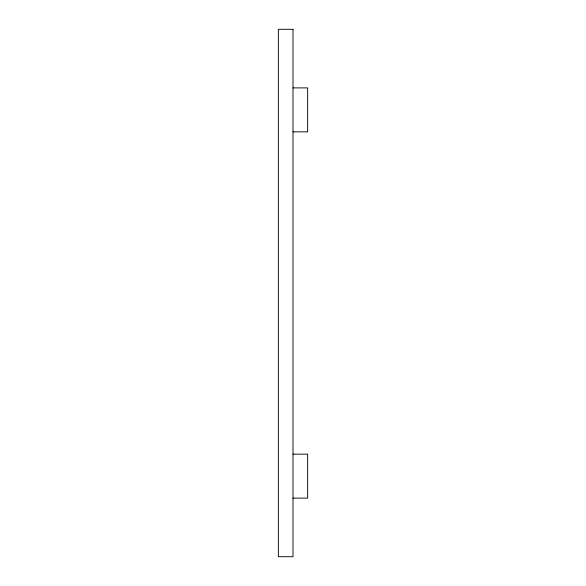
<?xml version="1.0" encoding="UTF-8"?>
<svg xmlns="http://www.w3.org/2000/svg" width="586" height="586" viewBox="0 0 586 586"><rect width="100%" height="100%" fill="white"/><g stroke="black" fill="none" stroke-linecap="round" stroke-linejoin="round"><path stroke-width="0.88" d="M293 87.9L307.65 87.9L307.65 131.85L293 131.85M293 454.15L307.65 454.15L307.65 498.1L293 498.1M293 29.3L278.35 29.3L278.35 556.7L293 556.7L293 29.3"/></g></svg>
